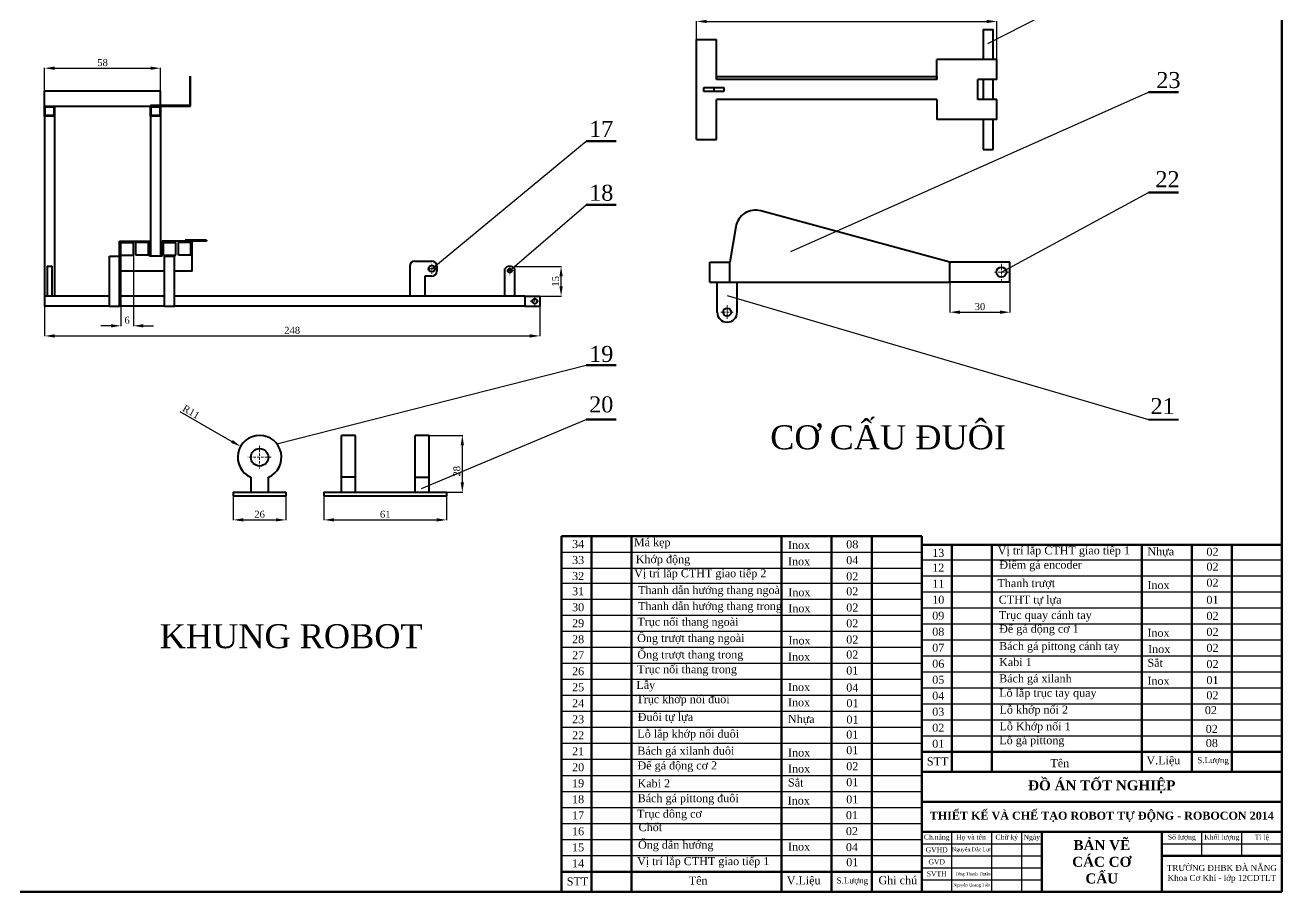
# Model space of a CAD drawing. Header units: millimetres. Extents: x -535 to 3636, y 24 to 870.
# Drawn here: x 3008 to 3636, y 29 to 463 of the extents above; entities that cross this region are included whole.
import ezdxf

# ---------------------------------------------------------------- set-up
doc = ezdxf.new("R2010")
doc.units = ezdxf.units.MM
doc.header["$PDMODE"] = 1
doc.header["$PDSIZE"] = -1
doc.linetypes.add('HIDDEN', pattern=[1.905, 1.27, -0.635])
for name, color, linetype in [('dddd', 1, 'Continuous'), ('DUONGCINH', 1, 'Continuous'), ('jkjhkjk', 7, 'Continuous'), ('TEXT', 1, 'Continuous')]:
    doc.layers.add(name, color=color, linetype=linetype)
doc.layers.add('NETCOBAN', color=1, linetype='Continuous', lineweight=20)
doc.styles.get("Standard").update_dxf_attribs({"font": 'times_0.ttf'})
doc.styles.add('style2', font='VTIMEN.TTF')
doc.dimstyles.new('DAN', dxfattribs={"dimtxt": 3.5, "dimasz": 5, "dimexe": 0.18, "dimexo": 0.0625, "dimgap": 1, "dimtad": 1, "dimdec": 0, "dimrnd": 0.001, "dimzin": 0, "dimdsep": 46, "dimtxsty": 'Standard', "dimcen": 0.09, "dimadec": 0, "dimazin": 0, "dimtfac": 1, "dimtdec": 0, "dimtofl": 0, "dimtmove": 0, "dimatfit": 3, "dimfxl": 1, "dimtolj": 1, "dimtzin": 0, "dimarcsym": 0})

# ---------------------------------------------------------------- blocks, each defined once
blk = doc.blocks.new('*D40')
at = {"color": 0, "lineweight": -2, "transparency": 16777216}
for p, q in [((3157.28, 227.24), (3157.28, 215.06)), ((3218.53, 227.24), (3218.53, 215.06)), ((3162.28, 215.24), (3213.53, 215.24))]:
    blk.add_line(p, q, dxfattribs=at)
at = {"color": 0, "lineweight": 5, "transparency": 16777216}
for points in [[(3162.28, 216.07), (3162.28, 214.41), (3157.28, 215.24)], [(3213.53, 216.07), (3213.53, 214.41), (3218.53, 215.24)]]:
    blk.add_solid(points, dxfattribs=at)
at = {"layer": 'jkjhkjk', "color": 0, "lineweight": 5, "transparency": 16777216}
for p in [(3157.28, 227.3), (3218.53, 227.3), (3218.53, 215.24)]:
    blk.add_point(p, dxfattribs=at)
at = {"color": 0, "transparency": 16777216, "insert": (3187.9, 218.02), "char_height": 3.5, "attachment_point": 5}
blk.add_mtext('\\A1;61', dxfattribs=at)
blk = doc.blocks.new('*D41')
at = {"color": 0, "lineweight": -2, "transparency": 16777216}
for p, q in [((3111.97, 227.24), (3111.97, 215.06)), ((3138.22, 227.24), (3138.22, 215.06)), ((3116.97, 215.24), (3133.22, 215.24))]:
    blk.add_line(p, q, dxfattribs=at)
at = {"color": 0, "lineweight": 5, "transparency": 16777216}
for points in [[(3116.97, 216.07), (3116.97, 214.41), (3111.97, 215.24)], [(3133.22, 216.07), (3133.22, 214.41), (3138.22, 215.24)]]:
    blk.add_solid(points, dxfattribs=at)
at = {"layer": 'jkjhkjk', "color": 0, "lineweight": 5, "transparency": 16777216}
for p in [(3111.97, 227.3), (3138.22, 227.3), (3138.22, 215.24)]:
    blk.add_point(p, dxfattribs=at)
at = {"color": 0, "transparency": 16777216, "insert": (3125.1, 218.02), "char_height": 3.5, "attachment_point": 5}
blk.add_mtext('\\A1;26', dxfattribs=at)
blk = doc.blocks.new('*D42')
at = {"color": 0, "lineweight": -2}
for p, q in [((3085.23, 269.35), (3111.26, 254.46)), ((3125.01, 246.55), (3125.19, 246.55)), ((3125.1, 246.46), (3125.1, 246.64))]:
    blk.add_line(p, q, dxfattribs=at)
at = {"color": 0, "lineweight": 15}
blk.add_solid([(3111.68, 255.19), (3110.85, 253.74), (3115.6, 251.98)], dxfattribs=at)
at = {"layer": 'Defpoints', "color": 0, "lineweight": 15}
for p in [(3115.6, 251.98), (3125.1, 246.55)]:
    blk.add_point(p, dxfattribs=at)
at = {"color": 0, "insert": (3090.89, 269.28), "char_height": 3.5, "attachment_point": 5, "rotation": 330.23641}
blk.add_mtext('\\A1;R11', dxfattribs=at)
blk = doc.blocks.new('*D43')
at = {"color": 0, "lineweight": -2, "transparency": 16777216}
for p, q in [((3209.84, 257.49), (3226.6, 257.49)), ((3226.42, 252.49), (3226.42, 234.05)), ((3209.84, 229.05), (3226.6, 229.05))]:
    blk.add_line(p, q, dxfattribs=at)
at = {"color": 0, "transparency": 16777216}
for points in [[(3225.59, 252.49), (3227.26, 252.49), (3226.42, 257.49)], [(3225.59, 234.05), (3227.26, 234.05), (3226.42, 229.05)]]:
    blk.add_solid(points, dxfattribs=at)
at = {"layer": 'jkjhkjk', "color": 0, "transparency": 16777216}
for p in [(3209.78, 257.49), (3209.78, 229.05), (3226.42, 229.05)]:
    blk.add_point(p, dxfattribs=at)
at = {"color": 0, "transparency": 16777216, "insert": (3223.64, 239.53), "char_height": 3.5, "attachment_point": 5, "rotation": 90}
blk.add_mtext('\\A1;28', dxfattribs=at)
blk = doc.blocks.new('*D44')
at = {"color": 0, "lineweight": -2, "transparency": 16777216}
for p, q in [((3017.64, 322.01), (3017.64, 307.02)), ((3265.14, 322.01), (3265.14, 307.02)), ((3022.64, 307.2), (3260.14, 307.2))]:
    blk.add_line(p, q, dxfattribs=at)
at = {"color": 0, "transparency": 16777216}
for points in [[(3022.64, 308.03), (3022.64, 306.37), (3017.64, 307.2)], [(3260.14, 308.03), (3260.14, 306.37), (3265.14, 307.2)]]:
    blk.add_solid(points, dxfattribs=at)
at = {"layer": 'jkjhkjk', "color": 0, "transparency": 16777216}
for p in [(3017.64, 322.07), (3265.14, 322.07), (3265.14, 307.2)]:
    blk.add_point(p, dxfattribs=at)
at = {"color": 0, "transparency": 16777216, "insert": (3141.39, 309.98), "char_height": 3.5, "attachment_point": 5}
blk.add_mtext('\\A1;248', dxfattribs=at)
blk = doc.blocks.new('*D45')
at = {"color": 0, "lineweight": -2, "transparency": 16777216}
for p, q in [((3252.71, 341.92), (3275.96, 341.92)), ((3275.78, 332.07), (3275.78, 336.92)), ((3252.71, 327.07), (3275.96, 327.07))]:
    blk.add_line(p, q, dxfattribs=at)
at = {"color": 0, "lineweight": 5, "transparency": 16777216}
for points in [[(3274.95, 336.92), (3276.61, 336.92), (3275.78, 341.92)], [(3274.95, 332.07), (3276.61, 332.07), (3275.78, 327.07)]]:
    blk.add_solid(points, dxfattribs=at)
at = {"layer": 'jkjhkjk', "color": 0, "lineweight": 5, "transparency": 16777216}
for p in [(3252.64, 341.92), (3275.78, 341.92), (3252.64, 327.07)]:
    blk.add_point(p, dxfattribs=at)
at = {"color": 0, "transparency": 16777216, "insert": (3273, 334.5), "char_height": 3.5, "attachment_point": 5, "rotation": 90}
blk.add_mtext('\\A1;15', dxfattribs=at)
blk = doc.blocks.new('*D48')
at = {"color": 0, "lineweight": -2, "transparency": 16777216}
for p, q in [((3055.77, 347.59), (3055.77, 312.08)), ((3062.02, 347.59), (3062.02, 312.08)), ((3050.77, 312.26), (3045.77, 312.26)), ((3067.02, 312.26), (3072.02, 312.26))]:
    blk.add_line(p, q, dxfattribs=at)
at = {"color": 0, "lineweight": 5, "transparency": 16777216}
for points in [[(3050.77, 313.09), (3050.77, 311.42), (3055.77, 312.26)], [(3067.02, 313.09), (3067.02, 311.42), (3062.02, 312.26)]]:
    blk.add_solid(points, dxfattribs=at)
at = {"layer": 'jkjhkjk', "color": 0, "lineweight": 5, "transparency": 16777216}
for p in [(3055.77, 347.65), (3062.02, 347.65), (3062.02, 312.26)]:
    blk.add_point(p, dxfattribs=at)
at = {"color": 0, "transparency": 16777216, "insert": (3058.89, 315.04), "char_height": 3.5, "attachment_point": 5}
blk.add_mtext('\\A1;6', dxfattribs=at)
blk = doc.blocks.new('*D49')
at = {"color": 0, "lineweight": -2, "transparency": 16777216}
for p, q in [((3017.64, 429.63), (3017.64, 441.22)), ((3022.64, 441.04), (3070.61, 441.04)), ((3075.61, 429.63), (3075.61, 441.22))]:
    blk.add_line(p, q, dxfattribs=at)
at = {"color": 0, "lineweight": 5, "transparency": 16777216}
for points in [[(3022.64, 441.87), (3022.64, 440.21), (3017.64, 441.04)], [(3070.61, 441.87), (3070.61, 440.21), (3075.61, 441.04)]]:
    blk.add_solid(points, dxfattribs=at)
at = {"layer": 'jkjhkjk', "color": 0, "lineweight": 5, "transparency": 16777216}
for p in [(3075.61, 441.04), (3017.64, 429.57), (3075.61, 429.57)]:
    blk.add_point(p, dxfattribs=at)
at = {"color": 0, "transparency": 16777216, "insert": (3046.63, 443.82), "char_height": 3.5, "attachment_point": 5}
blk.add_mtext('\\A1;58', dxfattribs=at)
blk = doc.blocks.new('*D71')
at = {"color": 0, "lineweight": -2}
for p, q in [((3343.52, 455.43), (3343.52, 464.58)), ((3348.52, 464.4), (3488.52, 464.4)), ((3493.52, 445.43), (3493.52, 464.58))]:
    blk.add_line(p, q, dxfattribs=at)
at = {"color": 0, "lineweight": 15}
for points in [[(3348.52, 465.24), (3348.52, 463.57), (3343.52, 464.4)], [(3488.52, 465.24), (3488.52, 463.57), (3493.52, 464.4)]]:
    blk.add_solid(points, dxfattribs=at)
at = {"layer": 'Defpoints', "color": 0, "lineweight": 15}
for p in [(3493.52, 464.4), (3343.52, 455.37), (3493.52, 445.37)]:
    blk.add_point(p, dxfattribs=at)
at = {"color": 0, "lineweight": 15, "insert": (3418.52, 467.18), "char_height": 3.5, "attachment_point": 5}
blk.add_mtext('\\A1;150', dxfattribs=at)
blk = doc.blocks.new('*D72')
at = {"color": 0, "lineweight": -2}
for p, q in [((3470.11, 334.03), (3470.11, 318.88)), ((3500.11, 334.03), (3500.11, 318.88)), ((3475.11, 319.06), (3495.11, 319.06))]:
    blk.add_line(p, q, dxfattribs=at)
at = {"color": 0, "lineweight": 15}
for points in [[(3475.11, 319.9), (3475.11, 318.23), (3470.11, 319.06)], [(3495.11, 319.9), (3495.11, 318.23), (3500.11, 319.06)]]:
    blk.add_solid(points, dxfattribs=at)
at = {"layer": 'Defpoints', "color": 0, "lineweight": 15}
for p in [(3470.11, 334.1), (3500.11, 334.1), (3500.11, 319.06)]:
    blk.add_point(p, dxfattribs=at)
at = {"color": 0, "lineweight": 15, "insert": (3485.11, 321.84), "char_height": 3.5, "attachment_point": 5}
blk.add_mtext('\\A1;30', dxfattribs=at)

msp = doc.modelspace()

# ---------------------------------------------------------------- linework, layer by layer
at = {"color": 1}
for p, q in [((3489.076, 453.3388), (3569.3552, 494.4269)), ((3390.5388, 349.4129), (3569.3552, 429.0086)), ((3211.1447, 340.8216), (3288.3406, 404.5286)), ((3495.8162, 339.0964), (3569.3552, 378.9536)), ((3250.1447, 339.8282), (3288.3406, 372.7327)), ((3358.7683, 327.3839), (3569.3552, 265.5075)), ((3133.6749, 253.337), (3288.3406, 292.579)), ((3206.0961, 230.9994), (3288.3406, 265.5075))]:
    msp.add_line(p, q, dxfattribs=at)
at = {"color": 7, "linetype": 'Continuous', "lineweight": 40}
for p, q in [((3486.7283, 460.3722), (3486.7283, 445.3722)), ((3486.7283, 460.3722), (3491.7283, 460.3722)), ((3491.7283, 445.3722), (3491.7283, 460.3722)), ((3343.5187, 405.3722), (3343.5187, 455.3722)), ((3343.5187, 455.3722), (3353.5187, 455.3722)), ((3353.5187, 435.3722), (3353.5187, 455.3722)), ((3463.5187, 435.3722), (3463.5187, 445.3722)), ((3493.5187, 445.3722), (3463.5187, 445.3722)), ((3090.2617, 437.0716), (3090.2617, 422.4216)), ((3090.6118, 422.0716), (3090.6118, 437.0716)), ((3353.5187, 436.8722), (3353.5187, 435.3722)), ((3353.5187, 436.8722), (3463.5187, 436.8722)), ((3463.5187, 435.3722), (3353.5187, 435.3722)), ((3463.5187, 436.8722), (3463.5187, 435.3722)), ((3493.5187, 435.3722), (3484.074, 435.3722)), ((3484.074, 425.3722), (3484.074, 435.3722)), ((3486.7283, 435.3722), (3486.7283, 425.3722)), ((3491.7283, 425.3722), (3491.7283, 435.3722)), ((3075.6117, 429.5716), (3017.6447, 429.5716)), ((3017.6447, 425.8216), (3017.6447, 429.5716)), ((3075.6117, 425.8216), (3075.6117, 429.5716)), ((3347.1805, 429.3469), (3347.1805, 431.3469)), ((3347.1805, 431.3469), (3352.1805, 431.3469)), ((3352.1805, 429.3469), (3347.1805, 429.3469)), ((3352.1805, 431.3469), (3352.1805, 429.3469)), ((3352.1805, 431.3469), (3357.1805, 431.3469)), ((3357.1805, 429.3469), (3352.1805, 429.3469)), ((3357.1805, 431.3469), (3357.1805, 429.3469)), ((3017.6447, 422.0716), (3017.6447, 425.8216)), ((3017.6447, 417.0716), (3017.6447, 422.0716)), ((3017.6447, 422.0716), (3022.6447, 422.0716)), ((3017.9947, 417.4216), (3017.9947, 421.7216)), ((3017.9947, 421.7216), (3022.2947, 421.7216)), ((3022.2947, 421.7216), (3022.2947, 417.4216)), ((3022.6447, 422.0716), (3070.6118, 422.0716)), ((3022.6447, 422.0716), (3022.6447, 417.0716)), ((3070.6118, 417.0716), (3070.6118, 422.4216)), ((3090.2617, 422.4216), (3070.6118, 422.4216)), ((3070.9617, 417.4216), (3070.9617, 421.7216)), ((3070.9617, 421.7216), (3075.2618, 421.7216)), ((3075.2618, 421.7216), (3075.2618, 417.4216)), ((3075.6117, 422.4216), (3075.6117, 425.8216)), ((3075.6117, 422.0716), (3090.6118, 422.0716)), ((3075.6117, 422.0716), (3075.6117, 417.0716)), ((3463.5187, 425.3722), (3353.5187, 425.3722)), ((3353.5187, 405.3722), (3353.5187, 425.3722)), ((3463.5187, 425.3722), (3463.5187, 415.3722)), ((3493.5187, 425.3722), (3484.074, 425.3722)), ((3022.6447, 417.0716), (3017.6447, 417.0716)), ((3017.6447, 417.0716), (3017.6447, 327.0716)), ((3022.2947, 417.4216), (3017.9947, 417.4216)), ((3022.6447, 417.0716), (3022.6447, 327.0716)), ((3075.6117, 417.0716), (3070.6118, 417.0716)), ((3070.6118, 417.0716), (3070.6118, 347.0716)), ((3075.2618, 417.4216), (3070.9617, 417.4216)), ((3075.6117, 417.0716), (3075.6117, 347.0716)), ((3493.5187, 415.3722), (3463.5187, 415.3722)), ((3486.7283, 415.3722), (3486.7283, 400.3722)), ((3491.7283, 400.3722), (3491.7283, 415.3722)), ((3343.5187, 405.3722), (3353.5187, 405.3722)), ((3486.7283, 400.3722), (3491.7283, 400.3722)), ((3470.1066, 344.0964), (3375.5457, 369.7398)), ((3363.0662, 361.7424), (3360.1066, 344.0964)), ((3055.1447, 347.0716), (3055.1447, 354.5716)), ((3055.1447, 354.5716), (3070.1447, 354.5716)), ((3055.7697, 353.8999), (3062.0197, 353.8999)), ((3055.7697, 347.6499), (3055.7697, 353.8999)), ((3062.0197, 347.6499), (3062.0197, 353.8999)), ((3069.5197, 353.8999), (3063.2697, 353.8999)), ((3063.2697, 347.6499), (3063.2697, 353.8999)), ((3069.5197, 347.6499), (3069.5197, 353.8999)), ((3070.1447, 347.0716), (3070.1447, 354.5716)), ((3076.3947, 347.0716), (3076.3947, 354.5716)), ((3091.3947, 354.5716), (3076.3947, 354.5716)), ((3077.0197, 353.8999), (3083.2697, 353.8999)), ((3077.0197, 347.6499), (3077.0197, 353.8999)), ((3083.2697, 347.6499), (3083.2697, 353.8999)), ((3090.7697, 353.8999), (3084.5197, 353.8999)), ((3084.5197, 347.6499), (3084.5197, 353.8999)), ((3087.8811, 355.0716), (3087.8811, 354.5716)), ((3097.1447, 355.0716), (3087.8811, 355.0716)), ((3090.7697, 347.6499), (3090.7697, 353.8999)), ((3091.3947, 339.5716), (3091.3947, 354.5716)), ((3097.1447, 354.5716), (3091.3947, 354.5716)), ((3097.1447, 355.0716), (3097.1447, 354.5716)), ((3098.6447, 355.0716), (3097.1447, 355.0716)), ((3098.6447, 354.5716), (3097.1447, 354.5716)), ((3098.6447, 355.0716), (3098.6447, 354.5716)), ((3050.1447, 322.0716), (3050.1447, 347.0716)), ((3050.1447, 347.0716), (3055.1447, 347.0716)), ((3055.1447, 322.0716), (3055.1447, 347.0716)), ((3055.7697, 347.6499), (3062.0197, 347.6499)), ((3069.5197, 347.6499), (3063.2697, 347.6499)), ((3076.3947, 347.0716), (3070.1447, 347.0716)), ((3077.0197, 347.6499), (3083.2697, 347.6499)), ((3077.6447, 322.0716), (3077.6447, 347.0716)), ((3077.6447, 347.0716), (3082.6447, 347.0716)), ((3082.6447, 322.0716), (3082.6447, 347.0716)), ((3090.7697, 347.6499), (3084.5197, 347.6499)), ((3018.8947, 342.0716), (3018.8947, 327.0716)), ((3018.8947, 342.0716), (3021.3947, 342.0716)), ((3021.3947, 327.0716), (3021.3947, 342.0716)), ((3077.6447, 339.5716), (3055.1447, 339.5716)), ((3091.3947, 339.5716), (3082.6447, 339.5716)), ((3200.1447, 342.0716), (3200.1447, 327.0716)), ((3202.6447, 344.5716), (3211.1447, 344.5716)), ((3213.6447, 342.0716), (3213.6447, 339.5716)), ((3247.6447, 327.0716), (3247.6447, 340.7201)), ((3252.6447, 327.0716), (3252.6447, 340.7201)), ((3350.1066, 334.0964), (3350.1066, 344.0964)), ((3350.1066, 344.0964), (3360.1066, 344.0964)), ((3360.1066, 334.0964), (3360.1066, 344.0964)), ((3470.1066, 334.0964), (3470.1066, 344.0964)), ((3500.1066, 344.0964), (3470.1066, 344.0964)), ((3500.1066, 334.0964), (3500.1066, 344.0964)), ((3211.1447, 337.0716), (3207.6447, 337.0716)), ((3207.6447, 337.0716), (3207.6447, 327.0716)), ((3350.1066, 334.0964), (3360.1066, 334.0964)), ((3353.7683, 319.0964), (3353.7683, 334.0964)), ((3360.1066, 334.0964), (3470.1066, 334.0964)), ((3363.7683, 319.0964), (3363.7683, 334.0964)), ((3500.1066, 334.0964), (3470.1066, 334.0964)), ((3050.1447, 327.0716), (3017.6447, 327.0716)), ((3017.6447, 327.0716), (3017.6447, 322.0716)), ((3077.6447, 327.0716), (3055.1447, 327.0716)), ((3257.6447, 327.0716), (3082.6447, 327.0716)), ((3257.6447, 327.0716), (3257.6447, 322.0716)), ((3257.6447, 327.0716), (3265.1447, 327.0716)), ((3265.1447, 327.0716), (3265.1447, 322.0716)), ((3050.1447, 322.0716), (3017.6447, 322.0716)), ((3050.1447, 322.0716), (3055.1447, 322.0716)), ((3077.6447, 322.0716), (3055.1447, 322.0716)), ((3077.6447, 322.0716), (3082.6447, 322.0716)), ((3257.6447, 322.0716), (3082.6447, 322.0716)), ((3257.6447, 322.0716), (3265.1447, 322.0716)), ((3173.029, 257.4887), (3166.029, 257.4887)), ((3166.029, 236.5269), (3166.029, 257.4887)), ((3173.029, 236.5269), (3173.029, 257.4887)), ((3209.779, 257.4887), (3202.779, 257.4887)), ((3202.779, 236.5269), (3202.779, 257.4887)), ((3209.779, 236.5269), (3209.779, 257.4887)), ((3120.7219, 236.5269), (3120.7219, 229.0512)), ((3129.4719, 229.0512), (3129.4719, 236.5269)), ((3173.029, 236.5269), (3166.029, 236.5269)), ((3166.029, 229.0512), (3166.029, 236.5269)), ((3173.029, 229.0512), (3173.029, 236.5269)), ((3202.779, 236.5269), (3209.779, 236.5269)), ((3202.779, 229.0512), (3202.779, 236.5269)), ((3209.779, 229.0512), (3209.779, 236.5269)), ((3111.9719, 229.0512), (3138.2219, 229.0512)), ((3111.9719, 227.3012), (3138.2219, 227.3012)), ((3138.2219, 229.0512), (3138.2219, 227.3012)), ((3157.279, 229.0512), (3157.279, 227.3012)), ((3157.279, 229.0512), (3218.529, 229.0512)), ((3157.279, 227.3012), (3218.529, 227.3012)), ((3218.529, 229.0512), (3218.529, 227.3012))]:
    msp.add_line(p, q, dxfattribs=at)
at = {"lineweight": 40}
for p, q in [((3493.5187, 435.3722), (3493.5187, 445.3722)), ((3493.5187, 415.3722), (3493.5187, 425.3722)), ((3055.7697, 347.6499), (3062.0197, 347.6499)), ((3111.9719, 229.0512), (3111.9719, 227.3012))]:
    msp.add_line(p, q, dxfattribs=at)
at = {"color": 6, "lineweight": 50}
for p, q in [((3569.3552, 429.0086), (3584.3552, 429.0086)), ((3288.3406, 404.5286), (3303.3406, 404.5286)), ((3569.3552, 378.9536), (3584.3552, 378.9536)), ((3288.3406, 372.7327), (3303.3406, 372.7327)), ((3288.3406, 292.579), (3303.3406, 292.579)), ((3288.3406, 265.5075), (3303.3406, 265.5075))]:
    msp.add_line(p, q, dxfattribs=at)
at = {"color": 5, "linetype": 'HIDDEN', "lineweight": 15}
for p, q in [((3213.2289, 340.8216), (3208.9796, 340.8216)), ((3211.1447, 343.2608), (3211.1447, 338.3059)), ((3252.0026, 339.8282), (3248.1039, 339.8282)), ((3250.1447, 341.5186), (3250.1447, 337.6236)), ((3495.8162, 343.1776), (3495.8162, 334.9601)), ((3499.3137, 339.0964), (3491.7467, 339.0964)), ((3264.5263, 324.5716), (3260.3322, 324.5716)), ((3262.6447, 322.4687), (3262.6447, 326.4651)), ((3358.7683, 322.5052), (3358.7683, 315.7131)), ((3361.7473, 319.0964), (3355.6257, 319.0964)), ((3125.0969, 252.2993), (3125.0969, 240.7064)), ((3130.9048, 246.5512), (3119.2043, 246.5512))]:
    msp.add_line(p, q, dxfattribs=at)
at = {"color": 6, "lineweight": 40}
msp.add_line((3569.3552, 265.5075), (3584.3552, 265.5075), dxfattribs=at)
msp.add_line((3285.0044, 187.8157), (3284.7433, 187.8157))
at = {"color": 7, "linetype": 'Continuous', "lineweight": 40}
for centre, radius in [((3211.1447, 340.8216), 1.5992), ((3250.1447, 339.8282), 1), ((3495.8162, 339.0964), 2.5), ((3262.6447, 324.5716), 1.25), ((3358.7683, 319.0964), 2), ((3125.0969, 246.5512), 4.375)]:
    msp.add_circle(centre, radius, dxfattribs=at)
for centre, radius, start, end in [((3372.9284, 360.0883), 10, 74.8272524, 170.4789585), ((3202.6447, 342.0716), 2.5, 90, 180), ((3211.1447, 342.0716), 2.5, 0, 90), ((3211.1447, 339.5716), 2.5, 270, 0), ((3250.1447, 339.0836), 2.988, 33.2092546, 146.7907454), ((3358.7683, 319.0964), 5, 180, 270), ((3358.7683, 319.0964), 5, 270, 0), ((3125.0969, 246.5512), 10.9375, 293.5781785, 246.4218215)]:
    msp.add_arc(centre, radius, start, end, dxfattribs=at)
at = {"layer": 'dddd', "lineweight": 70}
for p, q in [((3635.9985, 870.2911), (3635.9985, 29.2911)), ((3635.9985, 29.2911), (2446.9985, 29.2911))]:
    msp.add_line(p, q, dxfattribs=at)
at = {"layer": 'DUONGCINH', "lineweight": 50}
for p, q in [((3410.9985, 39.2911), (3410.9985, 207.1438)), ((3470.9899, 89.2911), (3470.9899, 202.7254)), ((3490.9985, 89.2911), (3490.9985, 202.7254)), ((3590.9985, 89.2911), (3590.9985, 202.7254)), ((3290.9899, 39.2911), (3290.9899, 183.5464)), ((3310.9985, 39.2911), (3310.9985, 183.5464)), ((3455.9985, 99.2911), (3635.9985, 99.2911)), ((3275.9985, 39.2911), (3455.9985, 39.2911)), ((3290.9899, 29.2911), (3290.9899, 39.2911)), ((3310.9985, 29.2911), (3310.9985, 39.2911)), ((3410.9985, 29.2911), (3410.9985, 39.2911))]:
    msp.add_line(p, q, dxfattribs=at)
at = {"layer": 'DUONGCINH'}
for p, q in [((3275.9985, 199.1438), (3455.9985, 199.1438)), ((3455.9985, 195.2911), (3635.9985, 195.2911)), ((3275.9985, 191.1438), (3455.9985, 191.1438)), ((3275.9985, 183.5464), (3455.9985, 183.5464)), ((3455.9985, 187.2911), (3635.9985, 187.2911)), ((3455.9985, 179.2911), (3635.9985, 179.2911)), ((3275.9985, 175.5464), (3455.9985, 175.5464)), ((3455.9985, 171.2911), (3635.9985, 171.2911)), ((3275.9985, 167.5464), (3455.9985, 167.5464)), ((3275.9985, 159.5464), (3455.9985, 159.5464)), ((3455.9985, 163.2911), (3635.9985, 163.2911)), ((3455.9985, 155.2911), (3635.9985, 155.2911)), ((3455.9985, 147.2911), (3635.9985, 147.2911)), ((3275.9985, 143.5464), (3455.9985, 143.5464)), ((3455.9985, 139.2911), (3635.9985, 139.2911)), ((3275.9985, 135.5464), (3455.9985, 135.5464)), ((3275.9985, 127.5464), (3455.9985, 127.5464)), ((3275.9985, 127.5464), (3455.9985, 127.5464)), ((3455.9985, 131.2911), (3635.9985, 131.2911)), ((3275.9985, 119.5464), (3455.9985, 119.5464)), ((3455.9985, 123.2911), (3635.9985, 123.2911)), ((3455.9985, 115.2911), (3635.9985, 115.2911)), ((3275.9985, 111.5464), (3455.9985, 111.5464)), ((3455.9985, 107.2911), (3635.9985, 107.2911)), ((3275.9985, 103.5464), (3455.9985, 103.5464)), ((3279.7447, 103.5464), (3455.9985, 103.5464)), ((3275.9985, 95.5464), (3455.9985, 95.5464)), ((3275.9985, 87.5464), (3455.9985, 87.5464)), ((3275.9985, 79.5464), (3455.9985, 79.5464)), ((3275.9985, 71.5464), (3455.9985, 71.5464)), ((3275.9985, 63.5464), (3455.9985, 63.5464)), ((3470.9985, 29.2911), (3470.9985, 59.2911)), ((3490.9985, 29.2911), (3490.9985, 59.2911)), ((3505.9985, 29.2911), (3505.9985, 59.2911)), ((3595.9985, 47.2911), (3595.9985, 59.2911)), ((3615.9985, 47.2911), (3615.9985, 59.2911)), ((3275.9985, 55.5464), (3455.9985, 55.5464)), ((3455.9985, 53.2911), (3515.9985, 53.2911)), ((3575.9985, 53.2911), (3635.9985, 53.2911)), ((3275.9985, 47.5464), (3455.9985, 47.5464)), ((3455.9985, 47.2911), (3515.9985, 47.2911)), ((3275.9985, 39.2911), (3455.9985, 39.2911)), ((3455.9985, 41.2911), (3515.9985, 41.2911)), ((3455.9985, 35.2911), (3515.9985, 35.2911))]:
    msp.add_line(p, q, dxfattribs=at)
at = {"layer": 'NETCOBAN', "lineweight": 50}
for p, q in [((3275.9985, 207.1438), (3455.9985, 207.1438)), ((3275.9985, 207.1438), (3275.9985, 183.5464)), ((3290.9899, 183.5464), (3290.9899, 207.1438)), ((3310.9985, 183.5464), (3310.9985, 207.1438)), ((3385.9985, 183.5464), (3385.9985, 207.1438)), ((3430.9985, 183.5464), (3430.9985, 207.1438)), ((3455.9985, 207.1438), (3455.9985, 191.2911)), ((3455.9985, 202.7254), (3635.9985, 202.7254)), ((3565.9985, 89.2911), (3565.9985, 202.7254)), ((3610.9985, 89.2911), (3610.9985, 202.7254)), ((3455.9985, 195.2911), (3455.9985, 89.2911)), ((3275.9985, 183.5464), (3275.9985, 39.2911)), ((3385.9985, 38.7808), (3385.9985, 183.5464)), ((3430.9985, 39.2911), (3430.9985, 183.5464)), ((3455.9985, 74.2911), (3635.9985, 74.2911)), ((3455.9985, 59.2911), (3635.9985, 59.2911)), ((3515.9985, 29.2911), (3515.9985, 59.2911)), ((3575.9985, 29.2911), (3575.9985, 59.2911)), ((3575.9985, 47.2911), (3635.9985, 47.2911)), ((3275.9985, 39.2911), (3275.9985, 29.2911)), ((3385.9985, 29.2911), (3385.9985, 39.2911)), ((3430.9985, 29.2911), (3430.9985, 39.2911))]:
    msp.add_line(p, q, dxfattribs=at)
at = {"layer": 'NETCOBAN'}
msp.add_line((3455.9985, 29.2911), (3455.9985, 59.2911), dxfattribs=at)
at = {"layer": 'NETCOBAN', "lineweight": 50}
msp.add_lwpolyline([(3635.9985, 29.2911), (3455.9985, 29.2911), (3455.9985, 89.2911), (3635.9985, 89.2911)], close=True, dxfattribs=at)
at = {"layer": 'TEXT'}
msp.add_line((3275.9985, 151.5464), (3455.9985, 151.5783), dxfattribs=at)

# ---------------------------------------------------------------- texts
at = {"layer": 'DUONGCINH', "insert": (3605.9985, 56.2911), "char_height": 2.5, "width": 20, "attachment_point": 5}
msp.add_mtext('{\\fTimes New Roman|b0|i0|c0|p18;Khối lượng}', dxfattribs=at)
at = {"layer": 'NETCOBAN', "color": 6, "lineweight": 50, "char_height": 8, "width": 7.978989, "attachment_point": 5}
for s, insert in [('{\\fTimes New Roman|b0|i0|c163|p18;23}', (3579.3131, 435.0765)), ('{\\fTimes New Roman|b0|i0|c163|p18;17}', (3295.8406, 410.6626)), ('{\\fTimes New Roman|b0|i0|c163|p18;22}', (3578.845, 385.5646)), ('{\\fTimes New Roman|b0|i0|c163|p18;18}', (3295.8406, 378.7096)), ('{\\fTimes New Roman|b0|i0|c163|p18;19}', (3295.8406, 298.1336)), ('{\\fTimes New Roman|b0|i0|c163|p18;20}', (3295.8406, 272.9335))]:
    msp.add_mtext(s, dxfattribs=dict(at, insert=insert))
at = {"layer": 'NETCOBAN', "attachment_point": 5}
for s, insert, char_height, width in [('{\\fTimes New Roman|b0|i0|c163|p18;21}', (3576.3871, 272.1185), 8, 7.978989), ('{\\fTimes New Roman|b0|i0|c0|p18;KHUNG ROBOT}', (3140.8783, 157.0139), 12, 291.402139), ('{\\fTimes New Roman|b1|i0|c0|p18;ĐỒ ÁN TỐT NGHIỆP}', (3545.9985, 81.7911), 5, 180), ('{\\fTimes New Roman|b1|i0|c0|p18;THIẾT KẾ VÀ CHẾ TẠO ROBOT TỰ ĐỘNG - ROBOCON 2014}', (3545.9985, 66.7911), 4, 171.490643), ('{\\fTimes New Roman|b0|i0|c0|p18;Ch.năng}', (3463.4985, 56.2911), 2.5, 15), ('{\\fTimes New Roman|b0|i0|c0|p18;Họ và tên}', (3480.6416, 56.3607), 2.5, 15), ('{\\fTimes New Roman|b1|i0|c0|p18;BẢN VẼ CÁC CƠ CẤU}', (3545.9985, 44.2911), 5, 46.411628), ('{\\fTimes New Roman|b0|i0|c0|p18;Số lượng} ', (3585.9985, 56.2911), 2.5, 15.823022), ('{\\fTimes New Roman|b0|i0|c0|p18;Tỉ lệ}', (3625.9985, 56.2911), 2.5, 20), ('{\\fTimes New Roman|b0|i0|c0|p18;GVHD}', (3463.4985, 50.2911), 2.5, 15), ('{\\fTimes New Roman|b0|i0|c0|p18;Nguyễn Đắc Lực}', (3481.1029, 50.2603), 1.9, 19.882778), ('{\\fTimes New Roman|b0|i0|c0|p18;GVD}', (3463.4985, 44.2911), 2.5, 15), ('{\\fTimes New Roman|b0|i0|c0|p18;SVTH}', (3463.4985, 38.2911), 2.5, 15), ('Tống Thanh Thuận', (3481.5502, 38.1089), 1.5, 21.720541), ('Nguyễn Quang Tiên', (3481.0164, 32.5906), 1.5, 21.720541)]:
    msp.add_mtext(s, dxfattribs=dict(at, insert=insert, char_height=char_height, width=width))
at = {"layer": 'NETCOBAN', "lineweight": 20, "insert": (3439.1942, 256.4454), "char_height": 12, "width": 291.402139, "attachment_point": 5}
msp.add_mtext('CƠ CẤU {\\fTimes New Roman|b0|i0|c163|p18;ĐUÔI}', dxfattribs=at)
at = {"layer": 'NETCOBAN', "attachment_point": 5, "style": 'style2'}
for s, insert, char_height, width in [('{\\fTimes New Roman|b0|i0|c0|p18;Chữ ký}', (3498.4985, 56.2911), 2.5, 15), ('{\\fTimes New Roman|b0|i0|c0|p18;TRƯỜNG ĐHBK ĐÀ NẴNG\\PKhoa Cơ Khí - lớp 12CDTLT}', (3605.9985, 38.2911), 3, 60)]:
    msp.add_mtext(s, dxfattribs=dict(at, insert=insert, char_height=char_height, width=width))
at = {"layer": 'NETCOBAN', "lineweight": 50, "insert": (3510.9985, 56.2911), "char_height": 2.5, "width": 7.86569, "attachment_point": 5}
msp.add_mtext('{\\fTimes New Roman|b0|i0|c0|p18;Ngày}', dxfattribs=at)
at = {"layer": 'TEXT'}
for s, insert, char_height, width, attachment_point in [('{\\fVNtimes new roman|b0|i0|c0|p34;34}', (3281.2668, 205.1877), 4, 12.6141, 1), ('{\\fTimes New Roman|b0|i0|c0|p18;Inox}', (3389.1593, 204.6575), 4, 25, 1), ('{\\fVNtimes new roman|b0|i0|c0|p34;08}', (3418.2986, 205.0174), 4, 25, 1), ('{\\fTimes New Roman|b0|i0|c0|p18;Nhựa}', (3568.8021, 201.4752), 4, 25, 1), ('{\\fVNtimes new roman|b0|i0|c0|p34;02}', (3598.2986, 201.2971), 4, 25, 1), ('{\\fVNtimes new roman|b0|i0|c0|p34;33}', (3281.2668, 197.1877), 4, 12.6141, 1), ('{\\fTimes New Roman|b0|i0|c0|p18;Inox}', (3389.1593, 196.5087), 4, 25, 1), ('{\\fVNtimes new roman|b0|i0|c0|p34;04}', (3418.2986, 197.1254), 4, 25, 1), ('{\\fVNtimes new roman|b0|i0|c0|p34;13}', (3461.2668, 200.7693), 4, 12.6141, 1), ('{\\fTimes New Roman|b0|i0|c163|p18;Điểm gá encoder}', (3494.7886, 194.8432), 4, 75, 1), ('{\\fVNtimes new roman|b0|i0|c0|p34;32}', (3281.2668, 189.1877), 4, 12.6141, 1), ('Vị trí lắp CTHT giao tiếp {\\fTimes New Roman|b0|i0|c163|p18;2}', (3312.2839, 190.5848), 4, 75, 1), ('{\\fVNtimes new roman|b0|i0|c0|p34;02}', (3418.2986, 189.0174), 4, 25, 1), ('{\\fVNtimes new roman|b0|i0|c0|p34;12}', (3461.2668, 193.335), 4, 12.6141, 1), ('{\\fVNtimes new roman|b0|i0|c0|p34;02}', (3598.2986, 193.8628), 4, 25, 1), ('{\\fVNtimes new roman|b0|i0|c0|p34;11}', (3461.2668, 185.335), 4, 12.6141, 1), ('{\\fTimes New Roman|b0|i0|c163|p18;Thanh trượt}', (3493.8773, 185.6136), 4, 75, 1), ('{\\fTimes New Roman|b0|i0|c0|p18;Inox}', (3568.8021, 184.656), 4, 25, 1), ('{\\fVNtimes new roman|b0|i0|c0|p34;02}', (3598.2986, 185.8628), 4, 25, 1), ('{\\fVNtimes new roman|b0|i0|c0|p34;31}', (3281.2668, 181.5904), 4, 12.6141, 1), ('{\\fTimes New Roman|b0|i0|c0|p18;Inox}', (3389.328, 181.0602), 4, 25, 1), ('{\\fVNtimes new roman|b0|i0|c0|p34;02}', (3418.2986, 181.528), 4, 25, 1), ('\\fVNtimes new roman|b0|i0|c0|p34;10', (3461.2668, 177.335), 4, 12.6141, 1), ('{\\fTimes New Roman|b0|i0|c163|p18;CTHT tự lựa}', (3494.4864, 177.402), 4, 75, 1), ('{\\fVNtimes new roman|b0|i0|c0|p34;01}', (3598.2986, 177.2917), 4, 25, 1), ('{\\fVNtimes new roman|b0|i0|c0|p34;30}', (3281.2668, 173.5904), 4, 12.6141, 1), ('{\\fTimes New Roman|b0|i0|c0|p18;Inox}', (3389.328, 173.0602), 4, 25, 1), ('{\\fVNtimes new roman|b0|i0|c0|p34;02}', (3418.2986, 173.4201), 4, 25, 1), ('{\\fTimes New Roman|b0|i0|c163|p18;Trục quay cánh tay}', (3494.5233, 169.6814), 4, 75, 1), ('{\\fVNtimes new roman|b0|i0|c0|p34;29}', (3281.2668, 165.5904), 4, 12.6141, 1), ('{\\fVNtimes new roman|b0|i0|c0|p34;02}', (3418.2986, 165.528), 4, 25, 1), ('\\fVNtimes new roman|b0|i0|c0|p34;09', (3461.2668, 169.335), 4, 12.6141, 1), ('{\\fVNtimes new roman|b0|i0|c0|p34;02}', (3598.2986, 169.2727), 4, 25, 1), ('{\\fVNtimes new roman|b0|i0|c0|p34;28}', (3281.2668, 157.5904), 4, 12.6141, 1), ('{\\fVNtimes new roman|b0|i0|c0|p34;02}', (3418.2986, 157.4201), 4, 25, 1), ('\\fVNtimes new roman|b0|i0|c0|p34;08', (3461.2668, 161.335), 4, 12.6141, 1), ('{\\fTimes New Roman|b0|i0|c163|p18;Đế gá động cơ 1}', (3494.703, 162.8281), 4, 75, 1), ('{\\fTimes New Roman|b0|i0|c0|p18;Inox}', (3568.8021, 160.7891), 4, 25, 1), ('{\\fVNtimes new roman|b0|i0|c0|p34;02}', (3598.2986, 161.2675), 4, 25, 1), ('{\\fTimes New Roman|b0|i0|c0|p18;Inox}', (3389.3769, 156.9532), 4, 25, 1), ('\\fVNtimes new roman|b0|i0|c0|p34;07', (3461.2668, 153.335), 4, 12.6141, 1), ('{\\fTimes New Roman|b0|i0|c163|p18;Bách gá pittong cánh tay}', (3494.703, 154.171), 4, 75, 1), ('{\\fTimes New Roman|b0|i0|c0|p18;Inox}', (3569.1657, 152.6784), 4, 25, 1), ('{\\fVNtimes new roman|b0|i0|c0|p34;02}', (3598.2986, 153.2727), 4, 25, 1), ('{\\fVNtimes new roman|b0|i0|c0|p34;27}', (3281.2668, 149.5904), 4, 12.6141, 1), ('{\\fTimes New Roman|b0|i0|c0|p18;Inox}', (3389.1593, 148.9114), 4, 25, 1), ('{\\fVNtimes new roman|b0|i0|c0|p34;02}', (3418.2986, 149.9439), 4, 25, 1), ('\\fVNtimes new roman|b0|i0|c0|p34;06', (3461.2668, 145.335), 4, 12.6141, 1), ('{\\fTimes New Roman|b0|i0|c163|p18;Kabi 1}', (3494.703, 146.171), 4, 75, 1), ('Sắt', (3568.8021, 145.8154), 4, 25, 1), ('{\\fVNtimes new roman|b0|i0|c0|p34;02}', (3598.2986, 145.1647), 4, 25, 1), ('{\\fVNtimes new roman|b0|i0|c0|p34;26}', (3281.2668, 141.5904), 4, 12.6141, 1), ('{\\fVNtimes new roman|b0|i0|c0|p34;01}', (3418.2986, 141.9439), 4, 25, 1), ('{\\fTimes New Roman|b0|i0|c163|p18;Bách gá xilanh} ', (3494.703, 137.988), 4, 75, 1), ('{\\fVNtimes new roman|b0|i0|c0|p34;25}', (3281.2668, 133.5904), 4, 12.6141, 1), ('{\\fTimes New Roman|b0|i0|c163|p18;Inox}', (3389.1593, 133.706), 4, 25, 1), ('{\\fVNtimes new roman|b0|i0|c0|p34;04}', (3418.2986, 133.4201), 4, 25, 1), ('\\fVNtimes new roman|b0|i0|c0|p34;05', (3461.2668, 137.335), 4, 12.6141, 1), ('{\\fTimes New Roman|b0|i0|c0|p18;Inox}', (3568.8308, 136.7891), 4, 25, 1), ('{\\fVNtimes new roman|b0|i0|c0|p34;01}', (3598.2986, 137.1647), 4, 25, 1), ('{\\fVNtimes new roman|b0|i0|c0|p34;24}', (3281.2668, 125.5904), 4, 12.6141, 1), ('{\\fTimes New Roman|b0|i0|c163|p18;Trục khớp nối đuôi}', (3313.3777, 127.6154), 4, 75, 1), ('{\\fTimes New Roman|b0|i0|c0|p18;Inox}', (3389.1593, 126.0473), 4, 25, 1), ('{\\fVNtimes new roman|b0|i0|c0|p34;01}', (3418.394, 125.6156), 4, 25, 1), ('\\fVNtimes new roman|b0|i0|c0|p34;04', (3461.2668, 129.335), 4, 12.6141, 1), ('{\\fTimes New Roman|b0|i0|c163|p18;Lỗ lắp trục tay quay}', (3494.703, 130.816), 4, 75, 1), ('{\\fVNtimes new roman|b0|i0|c0|p34;02}', (3598.2711, 129.5787), 4, 25, 1), ('\\fVNtimes new roman|b0|i0|c0|p34;03', (3461.2668, 121.335), 4, 12.6141, 1), ('{\\fTimes New Roman|b0|i0|c163|p18;Lỗ khớp nối 2}', (3494.8869, 122.4256), 4, 75, 1), ('{\\fVNtimes new roman|b0|i0|c0|p34;02}', (3597.5255, 122.1295), 4, 6.808242, 1), ('{\\fVNtimes new roman|b0|i0|c0|p34;23}', (3281.2668, 117.5904), 4, 12.6141, 1), ('{\\fTimes New Roman|b0|i0|c163|p18;Đuôi tự lựa}', (3314.0603, 118.7378), 4, 75, 1), ('{\\fTimes New Roman|b0|i0|c163|p18;Nhựa}', (3389.1593, 117.7071), 4, 25, 1), ('{\\fVNtimes new roman|b0|i0|c0|p34;01}', (3418.394, 117.4535), 4, 25, 1), ('\\fVNtimes new roman|b0|i0|c0|p34;02', (3461.2668, 113.335), 4, 12.6141, 1), ('{\\fTimes New Roman|b0|i0|c163|p18;Lỗ Khớp nối 1}', (3494.8869, 114.0798), 4, 75, 1), ('{\\fVNtimes new roman|b0|i0|c0|p34;22}', (3281.2668, 109.5904), 4, 12.6141, 1), ('{\\fTimes New Roman|b0|i0|c163|p18;Lỗ lắp khớp nối đuôi}', (3313.8788, 110.374), 4, 75, 1), ('{\\fVNtimes new roman|b0|i0|c0|p34;01}', (3418.2986, 109.9439), 4, 25, 1), ('{\\fTimes New Roman|b0|i0|c163|p18;Lỗ gá pittong}', (3494.7783, 107.1085), 4, 75, 1), ('{\\fVNtimes new roman|b0|i0|c0|p34;02}', (3597.9395, 112.7754), 4, 6.808242, 1), ('{\\fVNtimes new roman|b0|i0|c0|p34;21}', (3281.2668, 101.5904), 4, 12.6141, 1), ('{\\fTimes New Roman|b0|i0|c163|p18;Bách gá xilanh đuôi}', (3313.8732, 101.8313), 4, 75, 1), ('{\\fTimes New Roman|b0|i0|c0|p18;Inox}', (3389.1967, 100.9337), 4, 25, 1), ('{\\fVNtimes new roman|b0|i0|c0|p34;01}', (3418.2986, 102.1181), 4, 25, 1), ('\\fVNtimes new roman|b0|i0|c0|p34;01', (3461.2668, 105.335), 4, 12.6141, 1), ('{\\fVNtimes new roman|b0|i0|c0|p34;08}', (3597.9905, 105.683), 4, 25, 1), ('{\\fTimes New Roman|b0|i0|c163|p18;Đế gá động cơ 2}', (3313.9737, 94.4978), 4, 75, 1), ('\\fVNtimes new roman|b0|i0|c0|p34;STT', (3458.5882, 96.5131), 4, 9.2349, 1), ('{\\fTimes New Roman|b0|i0|c0|p18;Tên}', (3524.9895, 95.6294), 4, 21.043539, 2), ('{\\fTimes New Roman|b0|i0|c0|p18;V.Liệu}', (3576.7927, 97.0309), 4, 21.043539, 2), ('{\\fTimes New Roman|b0|i0|c0|p18;S.Lượng}', (3601.6185, 96.636), 3, 21.043539, 2), ('{\\fVNtimes new roman|b0|i0|c0|p34;20}', (3281.2668, 93.5904), 4, 12.6141, 1), ('{\\fTimes New Roman|b0|i0|c0|p18;Inox}', (3389.1593, 92.9114), 4, 25, 1), ('{\\fVNtimes new roman|b0|i0|c0|p34;02}', (3418.2986, 94.1181), 4, 25, 1), ('{\\fVNtimes new roman|b0|i0|c0|p34;19}', (3281.2668, 85.5904), 4, 12.6141, 1), ('{\\fTimes New Roman|b0|i0|c163|p18;Kabi 2}', (3313.9737, 85.5315), 4, 75, 1), ('Sắt', (3389.1593, 85.9464), 4, 25, 1), ('{\\fVNtimes new roman|b0|i0|c0|p34;01}', (3418.2986, 86.1181), 4, 25, 1), ('{\\fVNtimes new roman|b0|i0|c0|p34;18}', (3281.2668, 77.5904), 4, 12.6141, 1), ('{\\fTimes New Roman|b0|i0|c163|p18;Bách gá pittong đuôi}', (3314.0589, 78.1174), 4, 75, 1), ('{\\fTimes New Roman|b0|i0|c0|p18;Inox}', (3389.0032, 76.9608), 4, 25, 1), ('{\\fVNtimes new roman|b0|i0|c0|p34;01}', (3418.2986, 77.547), 4, 25, 1), ('{\\fVNtimes new roman|b0|i0|c0|p34;17}', (3281.2668, 69.5904), 4, 12.6141, 1), ('{\\fTimes New Roman|b0|i0|c163|p18;Trục đông cơ }', (3313.7389, 70.3594), 4, 75, 1), ('{\\fVNtimes new roman|b0|i0|c0|p34;01}', (3418.1284, 69.6501), 4, 25, 1), ('{\\fTimes New Roman|b0|i0|c163|p18;Chốt}', (3314.5007, 63.6451), 4, 75, 1), ('{\\fVNtimes new roman|b0|i0|c0|p34;16}', (3281.2668, 61.5904), 4, 12.6141, 1), ('{\\fVNtimes new roman|b0|i0|c0|p34;02}', (3418.1284, 61.6501), 4, 25, 1), ('{\\fVNtimes new roman|b0|i0|c0|p34;15}', (3281.2668, 53.5904), 4, 12.6141, 1), ('{\\fTimes New Roman|b0|i0|c163|p18;Ống dẫn hướng}', (3314.2434, 54.8667), 4, 75, 1), ('{\\fTimes New Roman|b0|i0|c0|p18;Inox}', (3389.1593, 53.8937), 4, 25, 1), ('{\\fVNtimes new roman|b0|i0|c0|p34;04}', (3418.1284, 53.6553), 4, 25, 1), ('{\\fVNtimes new roman|b0|i0|c0|p34;14}', (3281.2668, 45.5904), 4, 12.6141, 1), ('Vị trí lắp CTHT giao tiếp {\\fTimes New Roman|b0|i0|c163|p18;1}', (3313.7584, 46.652), 4, 75, 1), ('{\\fVNtimes new roman|b0|i0|c0|p34;01}', (3418.2986, 46.1181), 4, 25, 1), ('\\fVNtimes new roman|b0|i0|c0|p34;STT', (3278.5882, 36.5131), 4, 9.2349, 1), ('{\\fTimes New Roman|b0|i0|c0|p18;Tên}', (3344.2823, 36.9559), 4, 21.043539, 2), ('{\\fTimes New Roman|b0|i0|c0|p18;V.Liệu}', (3397.0157, 37.0133), 4, 21.043539, 2), ('{\\fTimes New Roman|b0|i0|c0|p18;S.Lượng}', (3421.3251, 36.4803), 3, 21.043539, 2), ('{\\fTimes New Roman|b0|i0|c0|p18;Ghi chú}', (3444.0439, 37.1018), 4, 21.043539, 2)]:
    msp.add_mtext(s, dxfattribs=dict(at, insert=insert, char_height=char_height, width=width, attachment_point=attachment_point))
at = {"layer": 'TEXT', "char_height": 4, "attachment_point": 1}
for s, width, insert in [('{\\fTimes New Roman|b0|i0|c163|p18;Má kẹp}', 75, (3312.1647, 206.0828)), ('Vị trí lắp CTHT giao tiếp {\\fTimes New Roman|b0|i0|c163|p18;1}', 90.238494, (3493.9636, 201.9889)), ('{\\fTimes New Roman|b0|i0|c163|p18;Khớp động}', 75, (3313.095, 197.5956)), ('{\\fTimes New Roman|b0|i0|c163|p18;Thanh dẫn hướng thang ngoài}', 75, (3314.2612, 182.1633)), ('{\\fTimes New Roman|b0|i0|c163|p18;Thanh dẫn hướng thang trong}', 75, (3314.2612, 174.1633)), ('{\\fTimes New Roman|b0|i0|c163|p18;Trục nối thang ngoài}', 75, (3313.9021, 166.3205)), ('{\\fTimes New Roman|b0|i0|c163|p18;Ống trượt thang ngoài}', 75, (3313.8158, 158.1663)), ('{\\fTimes New Roman|b0|i0|c163|p18;Ống trượt thang trong}', 75, (3313.9021, 149.9677)), ('{\\fTimes New Roman|b0|i0|c163|p18;Trục nối thang trong}', 75, (3313.8471, 142.6124)), ('{\\fTimes New Roman|b0|i0|c163|p18;Lẫy}', 75, (3313.4, 134.7723))]:
    msp.add_mtext_dynamic_manual_height_columns(s, width=width, gutter_width=17.5, heights=[0], dxfattribs=dict(at, insert=insert))

# ---------------------------------------------------------------- dimensions: what is measured, and where the dimension line sits
at = {"lineweight": 15}
for base, p1, p2, picture, middle in [((3493.5187, 464.4029), (3343.5187, 455.3722), (3493.5187, 445.3722), '*D71', (3418.5187, 467.1832)), ((3500.1066, 319.0632), (3470.1066, 334.0964), (3500.1066, 334.0964), '*D72', (3485.1066, 321.8435))]:
    dim = msp.add_linear_dim(base=base, p1=p1, p2=p2, dimstyle='DAN', dxfattribs=at)
    dim.commit()
    dim.dimension.update_dxf_attribs({"geometry": picture, "text_midpoint": middle})
at = {"color": 1}
for base, p1, p2, picture, middle in [((3075.6117, 441.0404), (3017.6447, 429.5716), (3075.6117, 429.5716), '*D49', (3046.6282, 443.8207)), ((3138.2219, 215.2404), (3111.9719, 227.3012), (3138.2219, 227.3012), '*D41', (3125.0969, 218.0206)), ((3218.529, 215.2404), (3157.279, 227.3012), (3218.529, 227.3012), '*D40', (3187.904, 218.0206))]:
    dim = msp.add_linear_dim(base=base, p1=p1, p2=p2, dimstyle='DAN', dxfattribs=at)
    dim.commit()
    dim.dimension.update_dxf_attribs({"geometry": picture, "text_midpoint": middle})
dim = msp.add_linear_dim(base=(3062.0197, 312.2573), p1=(3055.7697, 347.6499), p2=(3062.0197, 347.6499), dimstyle='DAN', dxfattribs=at)
dim.commit()
dim.dimension.update_dxf_attribs({"geometry": '*D48', "text_midpoint": (3058.8947, 312.2573), "dimtype": 160})
dim = msp.add_linear_dim(base=(3275.7787, 341.9187), p1=(3252.6447, 327.0716), p2=(3252.6447, 341.9187), angle=90, dimstyle='DAN', dxfattribs=at)
dim.commit()
dim.dimension.update_dxf_attribs({"geometry": '*D45', "text_midpoint": (3272.9984, 334.4952)})
dim = msp.add_linear_dim(base=(3265.14474, 307.20085), p1=(3017.64475, 322.07163), p2=(3265.14474, 322.07163), dimstyle='DAN')
dim.commit()
dim.dimension.update_dxf_attribs({"geometry": '*D44', "text_midpoint": (3141.39474, 309.98113)})
dim = msp.add_radius_dim(center=(3125.0969, 246.5512), mpoint=(3115.6022, 251.9809), dimstyle='DAN', dxfattribs=at)
dim.commit()
dim.dimension.update_dxf_attribs({"geometry": '*D42', "text_midpoint": (3089.5248, 266.8935), "dimtype": 164})
dim = msp.add_linear_dim(base=(3226.425, 229.0512), p1=(3209.779, 257.4887), p2=(3209.779, 229.0512), angle=90, dimstyle='DAN')
dim.commit()
dim.dimension.update_dxf_attribs({"geometry": '*D43', "text_midpoint": (3226.425, 239.529), "dimtype": 160})

doc.saveas('drawing.dxf')
